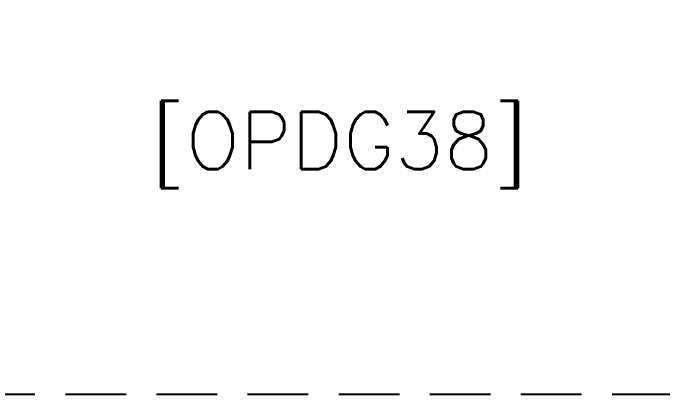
# Model space of a CAD drawing. Header units: inches. Extents: x -12418 to 242017, y -29325 to 19878.
# Drawn here: x 39251 to 40947, y -5687 to -4690 of the extents above; entities that cross this region are included whole.
import ezdxf

# ---------------------------------------------------------------- set-up
doc = ezdxf.new("R2010")
doc.units = ezdxf.units.IN
doc.header["$LTSCALE"] = 25
doc.header["$MEASUREMENT"] = 0
doc.linetypes.add('DASHDOT', pattern=[25.4, 12.7, -6.35, 0, -6.35])
doc.linetypes.add('HIDDEN', pattern=[9.525, 6.35, -3.175])
for name, color, linetype, lineweight in [('00-Ground Floor$0$72_EGR_BASE_TEXT', 252, 'Continuous', 5), ('E-LITE-CLNG-CNDT', 6, 'DASHDOT', 35), ('E-POWR-FLOR-CNDT', 6, 'HIDDEN', 25)]:
    doc.layers.add(name, color=color, linetype=linetype, lineweight=lineweight)
doc.styles.add('00-Ground Floor$0$SIMPLEX', font='SIMPLEX.shx', dxfattribs={"height": 150})

# ---------------------------------------------------------------- blocks, each defined once
blk = doc.blocks.new('00-Ground Floor')
at = {"layer": '00-Ground Floor$0$72_EGR_BASE_TEXT', "insert": (40104, -4948.7, 0), "char_height": 150, "attachment_point": 2, "style": '00-Ground Floor$0$SIMPLEX'}
blk.add_mtext('[OPDG38]', dxfattribs=at)

msp = doc.modelspace()

# ---------------------------------------------------------------- linework, layer by layer
at = {"layer": 'E-POWR-FLOR-CNDT', "elevation": 0}
msp.add_lwpolyline([(38073.2, -5563.2), (38197, -5687), (41376.6, -5687, 0.414214), (41451.6, -5612), (41451.6, -4505.3, -0.198912), (41473.5, -4452.3), (41575.3, -4350.5)], format="xyb", dxfattribs=at)

# ---------------------------------------------------------------- block references
at = {"layer": 'E-LITE-CLNG-CNDT'}
msp.add_blockref('00-Ground Floor', (0, 0), dxfattribs=at)

doc.saveas('drawing.dxf')
